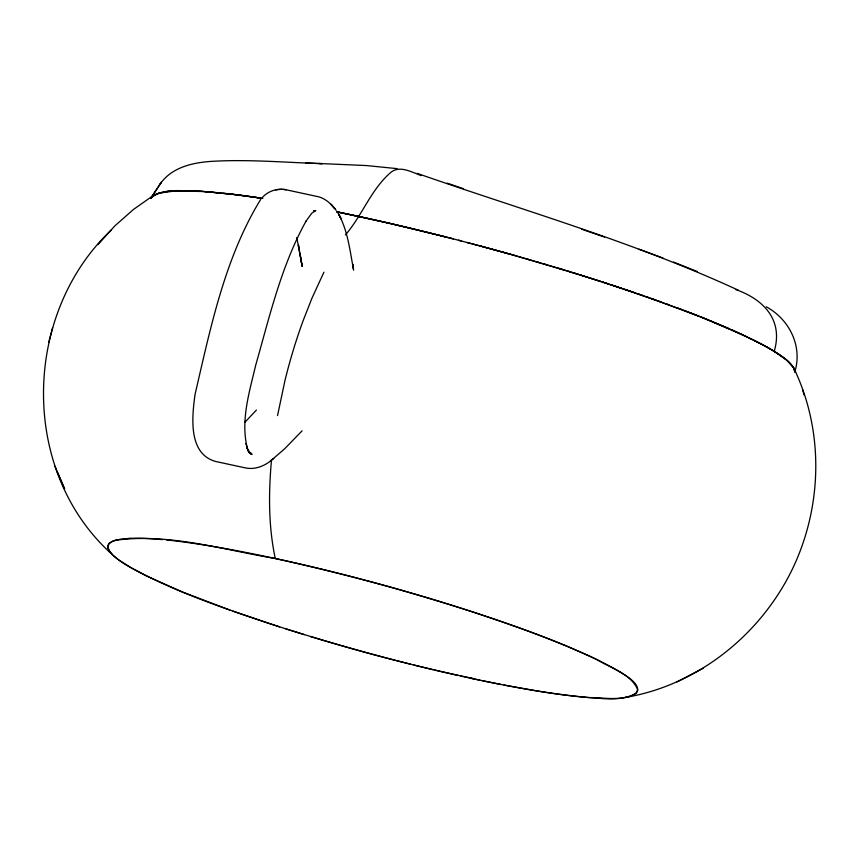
<?xml version="1.0" encoding="UTF-8"?>
<svg xmlns="http://www.w3.org/2000/svg" width="859" height="859" viewBox="0 0 859 859"><rect width="100%" height="100%" fill="white"/><g stroke="black" fill="none" stroke-linecap="round" stroke-linejoin="round"><path stroke-width="1.29" d="M271.541 459.501C268.545 492.432 268.33 526.019 275.277 558.5C355.594 576.185 435.019 598.229 512.63 625.481A222.084 32.062 16.7 0 1 567.67 646.516L588.136 655.471A188.98 27.284 16.7 0 1 619.242 671.62C660.474 694.952 622.711 701.266 597.939 698.131M794.811 371.421L793.265 367.137L789.131 362.283A208.007 30.033 16.7 0 0 774.217 351.352C783.44 320.214 763.898 299.458 735.723 289.537M794.811 371.968C802.757 346.123 789.314 319.269 766.217 306.77M111.144 230.126C22.098 314.458 19.51 471.473 112.1 554.409M277.543 415.573L284.973 380.483A278.305 131.824 -77.8 0 1 302.98 321.083L311.924 298.266L323.929 272.185M52.624 327.644L48.705 342.408M306.169 220.903C281.258 265.721 269.683 316.219 255.724 365.129C249.346 392.252 240.262 421.017 247.478 448.849L246.683 446.626L248.595 451.49L247.682 449.321L250.291 453.552L247.521 449.654L250.291 453.284L248.476 451.705L251.912 454.551L250.033 453.037M150.808 198.021C164.96 186.543 186.102 191.922 203.025 191.439M160.053 184.191C172.219 166.27 195.24 162.04 215.384 161.159C251 159.377 286.627 162.576 322.222 163.639L305.621 162.995L309.1 163.103M306.062 221.064L311.828 213.15L315.822 210.552L314.813 210.734M151.012 198.118L161.288 182.28L151.592 196.947M345.425 234.915C362.434 215.212 371.195 188.905 391.35 171.94C399.317 166.12 409.131 170.866 417.12 173.958M260.803 199.213C224.725 257.85 210.541 327.977 195.057 394.324C192.083 416.196 187.681 453.756 215.684 461.476L245.857 467.994C254.489 469.701 263.337 466.491 270.166 461.262M97.915 244.675L114.816 225.928L133.456 209.456L153.364 195.465M256.411 410.054L244.783 422.403M302.1 430.821L284.522 448.924L270.8 460.735L273.753 458.481M262.575 197.237C268.438 190.881 277.532 188.024 285.983 189.753L316.155 196.271C324.627 197.591 331.22 203.723 336.159 210.348M625.169 697.476C697.036 685.482 759.335 635.767 791.483 570.956C822.482 507.852 824.5 431.293 793.587 367.673L786.21 359.706L772.993 350.612A214.406 30.956 16.7 0 0 764.768 345.909L753.676 340.121M677.042 681.906L703.306 668.205M154.738 194.692L160.236 192.77L167.784 191.471M115.181 540.322C168.772 532.87 222.782 549.76 275.277 558.5M275.632 189.839L281.698 189.248M129.602 538.357L120.035 539.259L113.195 540.998L109.125 543.532L107.794 546.775L109.072 550.651L112.765 555.064L118.628 559.896L131.481 568.057L146.696 576.078L182.473 592.012L230.233 610.212M313.438 210.723L314.587 210.756M319.323 163.511L366.385 165.551L397.148 168.643M204.625 191.546L221.536 193.028M206.794 191.707L233.423 194.359A404.997 58.466 16.7 0 1 251.397 196.732L262.854 198.429M158.582 539.28L162.469 539.624M166.496 540.01L170.64 540.451M223.319 193.221L226.926 193.608M228.762 193.812L262.113 198.311M285.983 189.753L282.965 189.356M232.993 611.189L267.536 622.979C335.407 644.905 404.245 664.286 474.114 678.696M504.04 685.074L536.403 690.851A319.451 46.118 16.7 0 0 598.089 698.195M501.194 684.526L482.318 680.715M336.803 211.829L389.621 223.351L445.295 236.859M480.095 680.253L460.445 676.001M470.345 678.17C509.645 686.502 549.212 694.115 589.285 697.572C604.779 697.572 622.496 701.556 636.487 693.138L637.829 689.895C631.032 673.8 611.232 668.356 597.359 659.83C558.833 641.469 518.525 627.21 478.087 613.691A284.909 41.125 16.7 0 0 415.831 594.417L402.957 590.681M458.137 675.485L434.718 670.084M433.129 669.709L413.984 665.049M410.763 664.243L396.235 660.55A320.461 46.257 16.7 0 1 310.657 636.605M453.423 238.942L441.59 235.924A452.392 65.305 16.7 0 0 359.03 216.511A452.414 65.305 16.7 0 0 336.846 211.84M450.084 238.083L459.404 240.488M458.867 240.348L461.594 241.057M458.599 240.284L467.307 242.56M560.433 268.867L509.827 254.124A404.976 58.466 16.7 0 0 484.218 247.07L467.06 242.496L475.671 244.772M480.815 246.146L511.266 254.522M514.047 255.306L522.487 257.711M522.39 257.679L569.785 271.723M527.963 259.278L530.755 260.084M536.317 261.705L539.108 262.521M544.681 264.164L547.462 264.991M558.629 268.33L564.213 270.016M568.669 271.38L608.333 283.91M304.365 634.661L285.714 628.852M572.566 272.571L578.107 274.289M417.184 173.378C524.699 210.981 634.908 242.345 738.45 290.278M580.877 275.148L600.13 281.247M602.868 282.139L656.308 300.253M279.594 626.898C227.431 609.396 174.452 592.323 126.402 565.061A188.991 27.284 16.7 0 1 110.113 552.122L107.944 548.021M611.06 284.801L621.905 288.388M463.42 188.69L447.163 183.15M624.611 289.3L635.316 292.919M604.532 237.084L581.79 229.278M637.969 293.832L643.262 295.657M645.882 296.58L648.513 297.493M651.122 298.417L702.34 317.551L746.256 336.513M658.896 301.176L661.462 302.1M662.987 258.033L639.075 249.25M666.573 303.946L669.107 304.87M682.572 309.884L632.385 291.931A331.037 47.782 16.7 0 0 560.433 268.888M676.645 307.662L681.595 309.508M684.043 310.443L698.431 315.994M697.465 271.605L673.574 262.07M700.761 316.917L729.28 328.782M249.421 452.714L251.451 453.531L248.627 452.382M418.075 174.345L421.028 175.623M731.32 329.673L751.969 339.284M741.113 334.097L763.136 345.017A207.62 29.968 16.7 0 1 791.483 364.807L794.124 368.736L794.8 372.022M249.69 452.854L251.73 454.014L248.96 452.371M337.426 212.098C347.895 229.589 349.838 250.57 353.64 270.209M793.587 367.673L794.65 370.283M57.328 471.988L64.64 488.975L54.933 466.308M245.899 443.523L247.478 448.849M802.585 389.782L804.099 395.011M296.795 237.524L302.132 266.086L298.406 245.04L298.825 247.263M300.038 253.706L302.175 266.515M353.285 268.019L352.641 264.046L353.468 269.168M258.033 197.699A407.928 58.884 16.7 0 0 235.484 194.617L201.629 191.353L175.73 190.87L158.593 193.211L152.913 195.777L150.669 198.268A238.383 34.414 16.7 0 1 154.878 194.735M337.147 211.905A450.341 65.005 16.7 0 1 359.041 216.522A450.341 65.005 16.7 0 1 451.501 238.437M475.22 244.654A406.082 58.616 16.7 0 1 514.648 255.477M750.336 338.489A208.007 30.022 16.7 0 1 774.217 351.352M167.623 191.417A333.002 48.072 16.7 0 1 206.922 191.761M682.518 309.884A236.085 34.081 16.7 0 1 741.253 334.119M794.629 370.283A231.962 33.48 16.7 0 1 794.8 371.485M402.935 590.627A344.266 49.693 16.7 0 0 275.374 558.554A344.276 49.693 16.7 0 0 170.426 540.354M129.559 538.335A283.824 40.974 16.7 0 1 158.625 539.302M107.826 547.978A220.312 31.804 16.7 0 1 115.278 540.354M333.367 206.987L330.865 204.206L334.913 208.78L333.367 206.987M340.143 216.887L338.747 214.235L341.216 219.002L340.143 216.887"/></g></svg>
